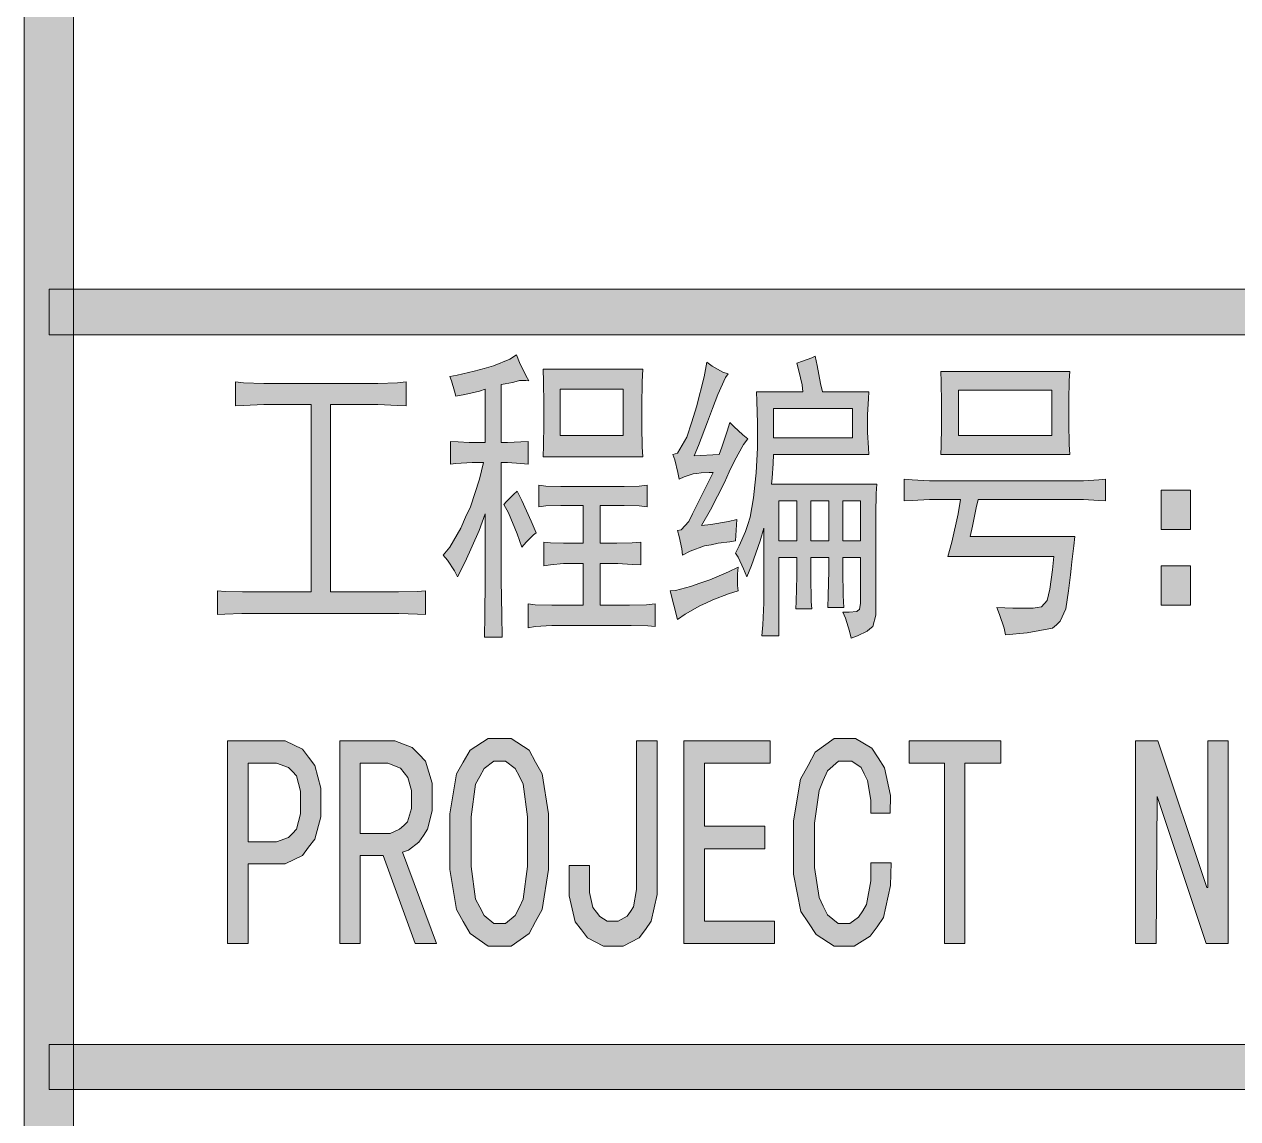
# Model space of a CAD drawing. Header units: millimetres. Extents: x 805 to 6044844, y 120 to 7887884.
# Drawn here: x 6035803 to 6037531, y 7807118 to 7808677 of the extents above; entities that cross this region are included whole.
import ezdxf

# ---------------------------------------------------------------- set-up
doc = ezdxf.new("R2010")
doc.units = ezdxf.units.MM

msp = doc.modelspace()

# ---------------------------------------------------------------- hatches: boundary and pattern name
h = msp.add_hatch(color=0)
h.dxf.hatch_style = 2
h.paths.add_polyline_path([(6035873.4, 7800292.4), (6035803.1, 7800292.4), (6035803.1, 7886384.4), (6035873.4, 7886384.4)])
h = msp.add_hatch(color=0)
h.dxf.hatch_style = 2
h.paths.add_polyline_path([(6043344, 7808299.1), (6043344, 7808234.1), (6035838.5, 7808234.1), (6035838.5, 7808299.1)])
h = msp.add_hatch(color=0)
h.dxf.hatch_style = 2
h.paths.add_polyline_path([(6036409, 7808175.1), (6036419.8, 7808176.7), (6036443.9, 7808182.6), (6036457.9, 7808186.4), (6036471.3, 7808190.1), (6036494.4, 7808199.8), (6036504, 7808205.7), (6036508.3, 7808195), (6036517.4, 7808176.2), (6036521.7, 7808168.7), (6036517.4, 7808169.2), (6036508.3, 7808169.2), (6036503.5, 7808167.6), (6036498.6, 7808166.5), (6036487.9, 7808164.4), (6036482.5, 7808163.3), (6036482.5, 7808080.7), (6036491.1, 7808080.7), (6036510.5, 7808081.7), (6036520.7, 7808082.3), (6036520.7, 7808050.1), (6036510.5, 7808051.1), (6036491.1, 7808052.2), (6036482.5, 7808052.2), (6036482.5, 7807903.5), (6036482.5, 7807884.8), (6036483.1, 7807834.9), (6036483.6, 7807803.7), (6036458.4, 7807803.7), (6036458.9, 7807834.9), (6036459.5, 7807883.7), (6036459.5, 7807901.4), (6036459.5, 7807979.2), (6036450.9, 7807955.6), (6036431, 7807911.1), (6036420.3, 7807889.6), (6036416, 7807898.2), (6036405.8, 7807913.2), (6036399.9, 7807920.2), (6036409, 7807932), (6036424.6, 7807958.8), (6036431.6, 7807974.4), (6036438.5, 7807989.4), (6036451.4, 7808028.6), (6036457.3, 7808052.2), (6036441.2, 7808052.2), (6036417.6, 7808051.1), (6036410.1, 7808050.1), (6036410.1, 7808082.3), (6036420.8, 7808081.7), (6036436.9, 7808080.7), (6036441.8, 7808080.7), (6036459.5, 7808080.7), (6036459.5, 7808156.9), (6036451.4, 7808154.2), (6036430.5, 7808149.3), (6036417.6, 7808146.7), (6036416, 7808154.2), (6036411.7, 7808168.7)])
h = msp.add_hatch(color=0)
h.dxf.hatch_style = 2
h.paths.add_polyline_path([(6036805.6, 7808178.9), (6036801.9, 7808173.5), (6036790.6, 7808149.3), (6036783.1, 7808129.5), (6036776.1, 7808110.2), (6036763.2, 7808076.4), (6036757.3, 7808061.9), (6036792.7, 7808064), (6036796.5, 7808074.2), (6036804, 7808096.8), (6036807.8, 7808109.6), (6036813.7, 7808103.7), (6036826.6, 7808091.9), (6036833.5, 7808086), (6036827.6, 7808078), (6036814.8, 7808054.9), (6036807.2, 7808039.3), (6036800.3, 7808023.8), (6036780.4, 7807985.1), (6036767.5, 7807962.6), (6036780.9, 7807964.2), (6036806.2, 7807968.5), (6036818, 7807971.2), (6036815.8, 7807940.6), (6036807.8, 7807939.5), (6036791.1, 7807937.4), (6036781.5, 7807935.2), (6036771.8, 7807933.6), (6036751.4, 7807926.1), (6036740.7, 7807920.2), (6036739.6, 7807929.3), (6036735.9, 7807947), (6036733.2, 7807955.6), (6036738.5, 7807956.7), (6036749.3, 7807968.5), (6036754.6, 7807979.2), (6036760.5, 7807990.5), (6036775, 7808020), (6036784.2, 7808038.3), (6036778.3, 7808038.3), (6036767, 7808037.7), (6036761.1, 7808036.6), (6036755.7, 7808036.1), (6036742.8, 7808031.8), (6036735.9, 7808028.6), (6036733.7, 7808038.3), (6036729.4, 7808056), (6036726.7, 7808064), (6036733.2, 7808065.6), (6036746.6, 7808088.7), (6036753.6, 7808110.2), (6036760.5, 7808131.6), (6036771.3, 7808174.6), (6036775, 7808195.5), (6036782.6, 7808189.6), (6036798.1, 7808181)])
h = msp.add_hatch(color=0)
h.paths.add_polyline_path([(6036929.6, 7808204.1), (6036932.3, 7808190.7), (6036937.1, 7808164.9), (6036939.8, 7808153.1), (6037005.8, 7808153.1), (6037005.3, 7808143.4), (6037004.2, 7808120.4), (6037004.2, 7808107.5), (6037004.2, 7808095.1), (6037005.3, 7808073.1), (6037005.8, 7808064), (6036870, 7808064), (6036869.5, 7808051.1), (6036868.4, 7808030.2), (6036867.3, 7808021.6), (6037017.1, 7808021.6), (6037016.5, 7808008.2), (6037016, 7807979.2), (6037016, 7807964.2), (6037016, 7807847.7), (6037016, 7807834.9), (6037011.7, 7807818.8), (6037007.4, 7807815.5), (6037003.7, 7807812.3), (6036989.7, 7807805.3), (6036980.6, 7807802.1), (6036978.4, 7807812.3), (6036972.5, 7807830.6), (6036968.8, 7807839.1), (6036977.9, 7807839.1), (6036988.6, 7807840.2), (6036990.2, 7807841.8), (6036992.4, 7807842.9), (6036994, 7807852), (6036994, 7807859.5), (6036994, 7807917), (6036968.8, 7807917), (6036968.8, 7807898.2), (6036969.3, 7807862.8), (6036970.4, 7807846.1), (6036947.3, 7807846.1), (6036947.9, 7807862.8), (6036948.9, 7807898.2), (6036948.9, 7807917), (6036923.2, 7807917), (6036923.2, 7807890.7), (6036923.7, 7807854.2), (6036924.8, 7807844), (6036901.7, 7807844), (6036902.2, 7807854.2), (6036903.3, 7807890.7), (6036903.3, 7807917), (6036877.5, 7807917), (6036877.5, 7807805.3), (6036853.4, 7807805.3), (6036855, 7807821.4), (6036856.1, 7807852.6), (6036856.1, 7807868.1), (6036856.1, 7807958.8), (6036851.2, 7807940.6), (6036838.9, 7807905.7), (6036831.9, 7807889.6), (6036827.6, 7807900.9), (6036819.6, 7807917.5), (6036815.8, 7807923.4), (6036821.2, 7807933.6), (6036830.3, 7807954), (6036833.5, 7807964.2), (6036836.8, 7807974.4), (6036841.6, 7808002.3), (6036843.7, 7808020), (6036845.3, 7808037.7), (6036847.5, 7808073.1), (6036847.5, 7808090.9), (6036847.5, 7808108.6), (6036846.4, 7808139.7), (6036845.9, 7808153.1), (6036911.9, 7808153.1), (6036910.8, 7808162.8), (6036906, 7808183.2), (6036903.3, 7808193.9), (6036911.4, 7808196.6), (6036924.8, 7808201.4)])
h.paths.add_polyline_path([(6036982.7, 7808087.6), (6036982.7, 7808129.5), (6036870, 7808129.5), (6036870, 7808087.6)])
h.paths.add_polyline_path([(6036948.9, 7807940.6), (6036948.9, 7807998), (6036923.2, 7807998), (6036923.2, 7807940.6)])
h.paths.add_polyline_path([(6036994, 7807940.6), (6036994, 7807998), (6036968.8, 7807998), (6036968.8, 7807940.6)])
h.paths.add_polyline_path([(6036903.3, 7807940.6), (6036903.3, 7807998), (6036877.5, 7807998), (6036877.5, 7807940.6)])
h = msp.add_hatch(color=0)
h.paths.add_polyline_path([(6036683.8, 7808185.3), (6036683.3, 7808167.1), (6036682.7, 7808133.2), (6036682.7, 7808117.7), (6036682.7, 7808103.7), (6036683.3, 7808074.8), (6036683.8, 7808060.3), (6036542.1, 7808060.3), (6036542.7, 7808076.4), (6036543.2, 7808107), (6036543.2, 7808121.4), (6036543.2, 7808135.4), (6036542.7, 7808167.6), (6036542.1, 7808185.3)])
h.paths.add_polyline_path([(6036655.9, 7808090.9), (6036655.9, 7808156.9), (6036566.3, 7808156.9), (6036566.3, 7808090.9)])
h = msp.add_hatch(color=0)
h.paths.add_polyline_path([(6037291.9, 7808182.1), (6037291.3, 7808169.2), (6037290.8, 7808140.8), (6037290.8, 7808124.7), (6037290.8, 7808108.6), (6037291.3, 7808078), (6037291.9, 7808064), (6037108.3, 7808064), (6037108.9, 7808075.8), (6037109.4, 7808103.7), (6037109.4, 7808119.3), (6037109.4, 7808136.5), (6037108.9, 7808167.6), (6037108.3, 7808182.1)])
h.paths.add_polyline_path([(6037266.6, 7808090.9), (6037266.6, 7808155.3), (6037133.5, 7808155.3), (6037133.5, 7808090.9)])
h = msp.add_hatch(color=0)
h.dxf.hatch_style = 2
h.paths.add_polyline_path([(6036291, 7808164.9), (6036306.5, 7808164.9), (6036334.4, 7808166), (6036346.8, 7808167.1), (6036346.8, 7808133.2), (6036334.4, 7808133.8), (6036306.5, 7808134.9), (6036291, 7808134.9), (6036239.4, 7808134.9), (6036239.4, 7807868.1), (6036321.5, 7807868.1), (6036336, 7807868.1), (6036362.9, 7807868.7), (6036374.7, 7807869.7), (6036374.7, 7807835.9), (6036362.9, 7807836.5), (6036336.6, 7807837.5), (6036322.6, 7807837.5), (6036126.2, 7807837.5), (6036112.8, 7807837.5), (6036088.6, 7807836.5), (6036078.4, 7807835.9), (6036078.4, 7807869.7), (6036089.2, 7807868.7), (6036113.8, 7807868.1), (6036127.8, 7807868.1), (6036211.5, 7807868.1), (6036211.5, 7808134.9), (6036160.5, 7808134.9), (6036144.4, 7808134.9), (6036115.5, 7808133.8), (6036103.7, 7808133.2), (6036103.7, 7808167.1), (6036115.5, 7808166), (6036144.4, 7808164.9), (6036160.5, 7808164.9)])
h = msp.add_hatch(color=0)
h.dxf.hatch_style = 2
h.paths.add_polyline_path([(6036647.3, 7808018.4), (6036657.5, 7808018.4), (6036679, 7808018.9), (6036690.2, 7808020), (6036690.2, 7807989.4), (6036679, 7807990.5), (6036657.5, 7807991), (6036647.3, 7807991), (6036623.2, 7807991), (6036623.2, 7807937.4), (6036637.1, 7807937.4), (6036646.8, 7807937.4), (6036668.8, 7807937.9), (6036681.1, 7807939), (6036681.1, 7807906.8), (6036668.8, 7807907.3), (6036648.4, 7807908.4), (6036640.9, 7807908.4), (6036623.2, 7807908.4), (6036623.2, 7807849.3), (6036653.2, 7807849.3), (6036665, 7807849.3), (6036689.2, 7807849.9), (6036701.5, 7807851), (6036701.5, 7807818.8), (6036691.3, 7807819.8), (6036667.2, 7807820.4), (6036653.2, 7807820.4), (6036568.4, 7807820.4), (6036554.5, 7807820.4), (6036530.8, 7807818.8), (6036520.7, 7807817.1), (6036520.7, 7807851), (6036530.8, 7807849.9), (6036554.5, 7807849.3), (6036568.4, 7807849.3), (6036599, 7807849.3), (6036599, 7807908.4), (6036581.3, 7807908.4), (6036571.1, 7807908.4), (6036552.3, 7807906.8), (6036543.2, 7807905.2), (6036543.2, 7807939), (6036552.3, 7807937.9), (6036571.1, 7807937.4), (6036581.3, 7807937.4), (6036599, 7807937.4), (6036599, 7807991), (6036578.6, 7807991), (6036567.3, 7807991), (6036545.9, 7807990.5), (6036535.7, 7807989.4), (6036535.7, 7808020), (6036545.9, 7808018.9), (6036567.3, 7808018.4), (6036578.6, 7808018.4)])
h = msp.add_hatch(color=0)
h.dxf.hatch_style = 2
h.paths.add_polyline_path([(6037299.4, 7808026.4), (6037311.7, 7808026.4), (6037333.2, 7808027.5), (6037342.8, 7808028.6), (6037342.8, 7807998), (6037333.2, 7807998.5), (6037311.7, 7807999.6), (6037299.4, 7807999.6), (6037161.4, 7807999.6), (6037158.8, 7807987.8), (6037153.4, 7807961.5), (6037150.2, 7807947), (6037299.4, 7807947), (6037297.8, 7807933.6), (6037295.1, 7807911.1), (6037294, 7807901.4), (6037292.9, 7807892.3), (6037290.3, 7807869.7), (6037288.1, 7807856.9), (6037286.5, 7807844), (6037278.4, 7807826.3), (6037273.1, 7807821.4), (6037267.2, 7807816.6), (6037231.2, 7807809.6), (6037200.6, 7807806.9), (6037198.5, 7807816.6), (6037192, 7807835.9), (6037188.3, 7807846.1), (6037210.8, 7807845.1), (6037239.8, 7807845.1), (6037245.7, 7807846.1), (6037251.6, 7807846.7), (6037259.7, 7807855.8), (6037261.8, 7807863.8), (6037263.4, 7807871.9), (6037267.2, 7807899.3), (6037269.3, 7807918.6), (6037118.5, 7807918.6), (6037123.9, 7807939), (6037133, 7807979.2), (6037136.2, 7807999.6), (6037105.6, 7807999.6), (6037092.2, 7807999.6), (6037067.5, 7807998.5), (6037056.3, 7807998), (6037056.3, 7808028.6), (6037067.5, 7808027.5), (6037092.2, 7808026.4), (6037105.6, 7808026.4)])
h = msp.add_hatch(color=0)
h.dxf.hatch_style = 2
h.paths.add_polyline_path([(6036505.1, 7808011.4), (6036511.5, 7807998.5), (6036524.9, 7807969), (6036531.9, 7807952.4), (6036528.2, 7807949.2), (6036518, 7807939), (6036511.5, 7807932), (6036505.1, 7807950.8), (6036492.7, 7807980.8), (6036486.3, 7807992.6), (6036490.1, 7807996.9), (6036499.7, 7808006.6)])
h = msp.add_hatch(color=0)
h.dxf.hatch_style = 2
h.paths.add_polyline_path([(6037422.3, 7808013), (6037464.1, 7808013), (6037464.1, 7807957.2), (6037422.3, 7807957.2)])
h = msp.add_hatch(color=0)
h.dxf.hatch_style = 2
h.paths.add_polyline_path([(6036819.6, 7807903.5), (6036819, 7807893.9), (6036819, 7807877.3), (6036819.6, 7807869.7), (6036806.2, 7807865.4), (6036783.6, 7807856.9), (6036774.5, 7807852.6), (6036765.4, 7807848.3), (6036744.4, 7807836.5), (6036733.2, 7807829), (6036723, 7807869.7), (6036730.5, 7807870.3), (6036752, 7807875.6), (6036765.4, 7807880.5), (6036779.3, 7807885.3), (6036806.2, 7807896.6)])
h = msp.add_hatch(color=0)
h.dxf.hatch_style = 2
h.paths.add_polyline_path([(6037422.3, 7807905.2), (6037464.1, 7807905.2), (6037464.1, 7807849.3), (6037422.3, 7807849.3)])
h = msp.add_hatch(color=0)
h.paths.add_polyline_path([(6036225.5, 7807568.1), (6036225.5, 7807547.7), (6036216.9, 7807516.1), (6036207.8, 7807504.3), (6036199.2, 7807492.5), (6036174.5, 7807480.6), (6036158.4, 7807480.6), (6036121.9, 7807480.6), (6036121.9, 7807367.4), (6036092.4, 7807367.4), (6036092.4, 7807656.1), (6036158.4, 7807656.1), (6036174.5, 7807656.1), (6036199.2, 7807644.3), (6036207.8, 7807632.5), (6036216.9, 7807620.7), (6036225.5, 7807588.5)])
h.paths.add_polyline_path([(6036196.5, 7807568.1), (6036196.5, 7807584.2), (6036190.6, 7807606.2), (6036185.2, 7807612.1), (6036179.3, 7807618), (6036162.2, 7807623.9), (6036150.9, 7807623.9), (6036121.9, 7807623.9), (6036121.9, 7807512.3), (6036150.9, 7807512.3), (6036162.2, 7807512.3), (6036179.3, 7807518.2), (6036185.2, 7807524.1), (6036190.6, 7807530), (6036196.5, 7807552)])
h = msp.add_hatch(color=0)
h.paths.add_polyline_path([(6036390.2, 7807367.4), (6036359.6, 7807367.4), (6036314, 7807492.5), (6036281.3, 7807492.5), (6036281.3, 7807367.4), (6036252.3, 7807367.4), (6036252.3, 7807656.1), (6036315.6, 7807656.1), (6036330.7, 7807656.1), (6036355.4, 7807646.5), (6036365, 7807636.8), (6036374.7, 7807627.2), (6036383.8, 7807595.5), (6036383.8, 7807573.5), (6036383.8, 7807556.3), (6036377.4, 7807530), (6036371.5, 7807520.9), (6036365, 7807511.8), (6036350.5, 7807500), (6036341.9, 7807497.3)])
h.paths.add_polyline_path([(6036354.8, 7807573.5), (6036354.8, 7807585.3), (6036349.5, 7807603.5), (6036344.1, 7807610.5), (6036338.7, 7807617), (6036321, 7807623.9), (6036309.2, 7807623.9), (6036281.3, 7807623.9), (6036281.3, 7807524.1), (6036316.7, 7807524.1), (6036324.2, 7807524.1), (6036337.6, 7807530), (6036343.5, 7807535.4), (6036348.9, 7807540.8), (6036354.8, 7807559.5)])
h = msp.add_hatch(color=0)
h.paths.add_polyline_path([(6036549.6, 7807512.3), (6036549.6, 7807472.6), (6036540.5, 7807415.7), (6036531.4, 7807398.5), (6036522.3, 7807381.4), (6036496.5, 7807363.6), (6036480.4, 7807363.6), (6036463.8, 7807363.6), (6036438, 7807381.4), (6036428.3, 7807398.5), (6036418.7, 7807415.7), (6036409, 7807472.6), (6036409, 7807512.3), (6036409, 7807552), (6036418.7, 7807608.9), (6036428.3, 7807625.5), (6036438, 7807642.7), (6036463.8, 7807659.4), (6036480.4, 7807659.4), (6036496.5, 7807659.4), (6036522.3, 7807642.7), (6036531.4, 7807625.5), (6036540.5, 7807608.9), (6036549.6, 7807552)])
h.paths.add_polyline_path([(6036519.6, 7807512.3), (6036519.6, 7807547.7), (6036513.7, 7807594.4), (6036508.3, 7807605.2), (6036502.4, 7807616.4), (6036488.5, 7807627.2), (6036480.4, 7807627.2), (6036471.8, 7807627.2), (6036457.9, 7807616.4), (6036452, 7807605.2), (6036445.5, 7807594.4), (6036439.6, 7807547.7), (6036439.6, 7807512.3), (6036439.6, 7807476.9), (6036445.5, 7807430.2), (6036452, 7807418.9), (6036457.9, 7807407.1), (6036471.8, 7807395.8), (6036480.4, 7807395.8), (6036488.5, 7807395.8), (6036502.4, 7807407.1), (6036508.3, 7807418.9), (6036513.7, 7807430.2), (6036519.6, 7807476.9)])
h = msp.add_hatch(color=0)
h.dxf.hatch_style = 2
h.paths.add_polyline_path([(6036704.2, 7807463.5), (6036704.2, 7807437.2), (6036696.1, 7807399.1), (6036687.6, 7807387.3), (6036679, 7807375.5), (6036655.9, 7807363.6), (6036640.9, 7807363.6), (6036628, 7807363.6), (6036605.4, 7807375.5), (6036596.9, 7807386.7), (6036587.7, 7807398), (6036579.2, 7807435), (6036579.2, 7807460.3), (6036579.2, 7807478.5), (6036608.1, 7807478.5), (6036608.1, 7807454.9), (6036608.1, 7807439.9), (6036613, 7807418.4), (6036617.8, 7807412), (6036622.6, 7807405.5), (6036633.4, 7807399.1), (6036639.8, 7807399.1), (6036648.9, 7807399.1), (6036661.8, 7807406), (6036666.6, 7807413), (6036670.9, 7807419.5), (6036675.2, 7807444.2), (6036675.2, 7807461.9), (6036675.2, 7807656.1), (6036704.2, 7807656.1)])
h = msp.add_hatch(color=0)
h.dxf.hatch_style = 2
h.paths.add_polyline_path([(6036871.6, 7807367.4), (6036742.3, 7807367.4), (6036742.3, 7807656.1), (6036865.2, 7807656.1), (6036865.2, 7807623.9), (6036771.8, 7807623.9), (6036771.8, 7807534.3), (6036857.7, 7807534.3), (6036857.7, 7807502.1), (6036771.8, 7807502.1), (6036771.8, 7807399.1), (6036871.6, 7807399.1)])
h = msp.add_hatch(color=0)
h.dxf.hatch_style = 2
h.paths.add_polyline_path([(6037037.5, 7807482.3), (6037036.9, 7807450.1), (6037026.7, 7807404.4), (6037017.6, 7807391), (6037008, 7807377.6), (6036984.9, 7807363.6), (6036972, 7807363.6), (6036956.4, 7807363.6), (6036930.7, 7807380.3), (6036919.9, 7807396.9), (6036909.2, 7807413), (6036898.5, 7807466.2), (6036898.5, 7807502.1), (6036898.5, 7807541.8), (6036908.7, 7807601.4), (6036919.4, 7807620.7), (6036929.6, 7807640), (6036956.4, 7807659.4), (6036973.1, 7807659.4), (6036987, 7807659.4), (6037010.1, 7807645.4), (6037019.2, 7807631.5), (6037028.4, 7807617.5), (6037036.9, 7807578.3), (6037036.4, 7807553.1), (6037008.5, 7807553.1), (6037008.5, 7807571.3), (6037004.2, 7807599.3), (6036999.4, 7807608.9), (6036995.1, 7807618), (6036981.7, 7807627.2), (6036973.1, 7807627.2), (6036962.9, 7807627.2), (6036946.8, 7807613.2), (6036940.9, 7807599.3), (6036935, 7807585.3), (6036928.5, 7807538.6), (6036928.5, 7807505.9), (6036928.5, 7807475.3), (6036935, 7807432.9), (6036940.9, 7807420.5), (6036946.8, 7807408.2), (6036962.3, 7807395.8), (6036972, 7807395.8), (6036979, 7807395.8), (6036991.3, 7807405), (6036997.2, 7807413.6), (6037002.6, 7807422.7), (6037008.5, 7807456.5), (6037008.5, 7807482.3)])
h = msp.add_hatch(color=0)
h.dxf.hatch_style = 2
h.paths.add_polyline_path([(6037193.7, 7807623.9), (6037142.7, 7807623.9), (6037142.7, 7807367.4), (6037113.7, 7807367.4), (6037113.7, 7807623.9), (6037063.2, 7807623.9), (6037063.2, 7807656.1), (6037193.7, 7807656.1)])
h = msp.add_hatch(color=0)
h.dxf.hatch_style = 2
h.paths.add_polyline_path([(6037517.8, 7807367.4), (6037486.1, 7807367.4), (6037416.4, 7807576.7), (6037415.3, 7807367.4), (6037385.8, 7807367.4), (6037385.8, 7807656.1), (6037417.4, 7807656.1), (6037487.2, 7807446.8), (6037488.8, 7807446.8), (6037488.8, 7807656.1), (6037517.8, 7807656.1)])
h = msp.add_hatch(color=0)
h.dxf.hatch_style = 2
h.paths.add_polyline_path([(6043344, 7807223.6), (6043344, 7807159.2), (6035838.5, 7807159.2), (6035838.5, 7807223.6)])

# ---------------------------------------------------------------- linework, layer by layer
at = {"color": 0, "lineweight": 0}
for points in [[(6035873.4, 7800292.4), (6035803.1, 7800292.4), (6035803.1, 7886384.4), (6035873.4, 7886384.4)], [(6043344, 7808299.1), (6043344, 7808234.1), (6035838.5, 7808234.1), (6035838.5, 7808299.1)], [(6036409, 7808175.1), (6036419.8, 7808176.7), (6036443.9, 7808182.6), (6036457.9, 7808186.4), (6036471.3, 7808190.1), (6036494.4, 7808199.8), (6036504, 7808205.7), (6036508.3, 7808195), (6036517.4, 7808176.2), (6036521.7, 7808168.7), (6036517.4, 7808169.2), (6036508.3, 7808169.2), (6036503.5, 7808167.6), (6036498.6, 7808166.5), (6036487.9, 7808164.4), (6036482.5, 7808163.3), (6036482.5, 7808080.7), (6036491.1, 7808080.7), (6036510.5, 7808081.7), (6036520.7, 7808082.3), (6036520.7, 7808050.1), (6036510.5, 7808051.1), (6036491.1, 7808052.2), (6036482.5, 7808052.2), (6036482.5, 7807903.5), (6036482.5, 7807884.8), (6036483.1, 7807834.9), (6036483.6, 7807803.7), (6036458.4, 7807803.7), (6036458.9, 7807834.9), (6036459.5, 7807883.7), (6036459.5, 7807901.4), (6036459.5, 7807979.2), (6036450.9, 7807955.6), (6036431, 7807911.1), (6036420.3, 7807889.6), (6036416, 7807898.2), (6036405.8, 7807913.2), (6036399.9, 7807920.2), (6036409, 7807932), (6036424.6, 7807958.8), (6036431.6, 7807974.4), (6036438.5, 7807989.4), (6036451.4, 7808028.6), (6036457.3, 7808052.2), (6036441.2, 7808052.2), (6036417.6, 7808051.1), (6036410.1, 7808050.1), (6036410.1, 7808082.3), (6036420.8, 7808081.7), (6036436.9, 7808080.7), (6036441.8, 7808080.7), (6036459.5, 7808080.7), (6036459.5, 7808156.9), (6036451.4, 7808154.2), (6036430.5, 7808149.3), (6036417.6, 7808146.7), (6036416, 7808154.2), (6036411.7, 7808168.7)], [(6036805.6, 7808178.9), (6036801.9, 7808173.5), (6036790.6, 7808149.3), (6036783.1, 7808129.5), (6036776.1, 7808110.2), (6036763.2, 7808076.4), (6036757.3, 7808061.9), (6036792.7, 7808064), (6036796.5, 7808074.2), (6036804, 7808096.8), (6036807.8, 7808109.6), (6036813.7, 7808103.7), (6036826.6, 7808091.9), (6036833.5, 7808086), (6036827.6, 7808078), (6036814.8, 7808054.9), (6036807.2, 7808039.3), (6036800.3, 7808023.8), (6036780.4, 7807985.1), (6036767.5, 7807962.6), (6036780.9, 7807964.2), (6036806.2, 7807968.5), (6036818, 7807971.2), (6036815.8, 7807940.6), (6036807.8, 7807939.5), (6036791.1, 7807937.4), (6036781.5, 7807935.2), (6036771.8, 7807933.6), (6036751.4, 7807926.1), (6036740.7, 7807920.2), (6036739.6, 7807929.3), (6036735.9, 7807947), (6036733.2, 7807955.6), (6036738.5, 7807956.7), (6036749.3, 7807968.5), (6036754.6, 7807979.2), (6036760.5, 7807990.5), (6036775, 7808020), (6036784.2, 7808038.3), (6036778.3, 7808038.3), (6036767, 7808037.7), (6036761.1, 7808036.6), (6036755.7, 7808036.1), (6036742.8, 7808031.8), (6036735.9, 7808028.6), (6036733.7, 7808038.3), (6036729.4, 7808056), (6036726.7, 7808064), (6036733.2, 7808065.6), (6036746.6, 7808088.7), (6036753.6, 7808110.2), (6036760.5, 7808131.6), (6036771.3, 7808174.6), (6036775, 7808195.5), (6036782.6, 7808189.6), (6036798.1, 7808181)], [(6036929.6, 7808204.1), (6036932.3, 7808190.7), (6036937.1, 7808164.9), (6036939.8, 7808153.1), (6037005.8, 7808153.1), (6037005.3, 7808143.4), (6037004.2, 7808120.4), (6037004.2, 7808107.5), (6037004.2, 7808095.1), (6037005.3, 7808073.1), (6037005.8, 7808064), (6036870, 7808064), (6036869.5, 7808051.1), (6036868.4, 7808030.2), (6036867.3, 7808021.6), (6037017.1, 7808021.6), (6037016.5, 7808008.2), (6037016, 7807979.2), (6037016, 7807964.2), (6037016, 7807847.7), (6037016, 7807834.9), (6037011.7, 7807818.8), (6037007.4, 7807815.5), (6037003.7, 7807812.3), (6036989.7, 7807805.3), (6036980.6, 7807802.1), (6036978.4, 7807812.3), (6036972.5, 7807830.6), (6036968.8, 7807839.1), (6036977.9, 7807839.1), (6036988.6, 7807840.2), (6036990.2, 7807841.8), (6036992.4, 7807842.9), (6036994, 7807852), (6036994, 7807859.5), (6036994, 7807917), (6036968.8, 7807917), (6036968.8, 7807898.2), (6036969.3, 7807862.8), (6036970.4, 7807846.1), (6036947.3, 7807846.1), (6036947.9, 7807862.8), (6036948.9, 7807898.2), (6036948.9, 7807917), (6036923.2, 7807917), (6036923.2, 7807890.7), (6036923.7, 7807854.2), (6036924.8, 7807844), (6036901.7, 7807844), (6036902.2, 7807854.2), (6036903.3, 7807890.7), (6036903.3, 7807917), (6036877.5, 7807917), (6036877.5, 7807805.3), (6036853.4, 7807805.3), (6036855, 7807821.4), (6036856.1, 7807852.6), (6036856.1, 7807868.1), (6036856.1, 7807958.8), (6036851.2, 7807940.6), (6036838.9, 7807905.7), (6036831.9, 7807889.6), (6036827.6, 7807900.9), (6036819.6, 7807917.5), (6036815.8, 7807923.4), (6036821.2, 7807933.6), (6036830.3, 7807954), (6036833.5, 7807964.2), (6036836.8, 7807974.4), (6036841.6, 7808002.3), (6036843.7, 7808020), (6036845.3, 7808037.7), (6036847.5, 7808073.1), (6036847.5, 7808090.9), (6036847.5, 7808108.6), (6036846.4, 7808139.7), (6036845.9, 7808153.1), (6036911.9, 7808153.1), (6036910.8, 7808162.8), (6036906, 7808183.2), (6036903.3, 7808193.9), (6036911.4, 7808196.6), (6036924.8, 7808201.4)], [(6036683.8, 7808185.3), (6036683.3, 7808167.1), (6036682.7, 7808133.2), (6036682.7, 7808117.7), (6036682.7, 7808103.7), (6036683.3, 7808074.8), (6036683.8, 7808060.3), (6036542.1, 7808060.3), (6036542.7, 7808076.4), (6036543.2, 7808107), (6036543.2, 7808121.4), (6036543.2, 7808135.4), (6036542.7, 7808167.6), (6036542.1, 7808185.3)], [(6037291.9, 7808182.1), (6037291.3, 7808169.2), (6037290.8, 7808140.8), (6037290.8, 7808124.7), (6037290.8, 7808108.6), (6037291.3, 7808078), (6037291.9, 7808064), (6037108.3, 7808064), (6037108.9, 7808075.8), (6037109.4, 7808103.7), (6037109.4, 7808119.3), (6037109.4, 7808136.5), (6037108.9, 7808167.6), (6037108.3, 7808182.1)], [(6036291, 7808164.9), (6036306.5, 7808164.9), (6036334.4, 7808166), (6036346.8, 7808167.1), (6036346.8, 7808133.2), (6036334.4, 7808133.8), (6036306.5, 7808134.9), (6036291, 7808134.9), (6036239.4, 7808134.9), (6036239.4, 7807868.1), (6036321.5, 7807868.1), (6036336, 7807868.1), (6036362.9, 7807868.7), (6036374.7, 7807869.7), (6036374.7, 7807835.9), (6036362.9, 7807836.5), (6036336.6, 7807837.5), (6036322.6, 7807837.5), (6036126.2, 7807837.5), (6036112.8, 7807837.5), (6036088.6, 7807836.5), (6036078.4, 7807835.9), (6036078.4, 7807869.7), (6036089.2, 7807868.7), (6036113.8, 7807868.1), (6036127.8, 7807868.1), (6036211.5, 7807868.1), (6036211.5, 7808134.9), (6036160.5, 7808134.9), (6036144.4, 7808134.9), (6036115.5, 7808133.8), (6036103.7, 7808133.2), (6036103.7, 7808167.1), (6036115.5, 7808166), (6036144.4, 7808164.9), (6036160.5, 7808164.9)], [(6036655.9, 7808090.9), (6036655.9, 7808156.9), (6036566.3, 7808156.9), (6036566.3, 7808090.9)], [(6037266.6, 7808090.9), (6037266.6, 7808155.3), (6037133.5, 7808155.3), (6037133.5, 7808090.9)], [(6036982.7, 7808087.6), (6036982.7, 7808129.5), (6036870, 7808129.5), (6036870, 7808087.6)], [(6036647.3, 7808018.4), (6036657.5, 7808018.4), (6036679, 7808018.9), (6036690.2, 7808020), (6036690.2, 7807989.4), (6036679, 7807990.5), (6036657.5, 7807991), (6036647.3, 7807991), (6036623.2, 7807991), (6036623.2, 7807937.4), (6036637.1, 7807937.4), (6036646.8, 7807937.4), (6036668.8, 7807937.9), (6036681.1, 7807939), (6036681.1, 7807906.8), (6036668.8, 7807907.3), (6036648.4, 7807908.4), (6036640.9, 7807908.4), (6036623.2, 7807908.4), (6036623.2, 7807849.3), (6036653.2, 7807849.3), (6036665, 7807849.3), (6036689.2, 7807849.9), (6036701.5, 7807851), (6036701.5, 7807818.8), (6036691.3, 7807819.8), (6036667.2, 7807820.4), (6036653.2, 7807820.4), (6036568.4, 7807820.4), (6036554.5, 7807820.4), (6036530.8, 7807818.8), (6036520.7, 7807817.1), (6036520.7, 7807851), (6036530.8, 7807849.9), (6036554.5, 7807849.3), (6036568.4, 7807849.3), (6036599, 7807849.3), (6036599, 7807908.4), (6036581.3, 7807908.4), (6036571.1, 7807908.4), (6036552.3, 7807906.8), (6036543.2, 7807905.2), (6036543.2, 7807939), (6036552.3, 7807937.9), (6036571.1, 7807937.4), (6036581.3, 7807937.4), (6036599, 7807937.4), (6036599, 7807991), (6036578.6, 7807991), (6036567.3, 7807991), (6036545.9, 7807990.5), (6036535.7, 7807989.4), (6036535.7, 7808020), (6036545.9, 7808018.9), (6036567.3, 7808018.4), (6036578.6, 7808018.4)], [(6037299.4, 7808026.4), (6037311.7, 7808026.4), (6037333.2, 7808027.5), (6037342.8, 7808028.6), (6037342.8, 7807998), (6037333.2, 7807998.5), (6037311.7, 7807999.6), (6037299.4, 7807999.6), (6037161.4, 7807999.6), (6037158.8, 7807987.8), (6037153.4, 7807961.5), (6037150.2, 7807947), (6037299.4, 7807947), (6037297.8, 7807933.6), (6037295.1, 7807911.1), (6037294, 7807901.4), (6037292.9, 7807892.3), (6037290.3, 7807869.7), (6037288.1, 7807856.9), (6037286.5, 7807844), (6037278.4, 7807826.3), (6037273.1, 7807821.4), (6037267.2, 7807816.6), (6037231.2, 7807809.6), (6037200.6, 7807806.9), (6037198.5, 7807816.6), (6037192, 7807835.9), (6037188.3, 7807846.1), (6037210.8, 7807845.1), (6037239.8, 7807845.1), (6037245.7, 7807846.1), (6037251.6, 7807846.7), (6037259.7, 7807855.8), (6037261.8, 7807863.8), (6037263.4, 7807871.9), (6037267.2, 7807899.3), (6037269.3, 7807918.6), (6037118.5, 7807918.6), (6037123.9, 7807939), (6037133, 7807979.2), (6037136.2, 7807999.6), (6037105.6, 7807999.6), (6037092.2, 7807999.6), (6037067.5, 7807998.5), (6037056.3, 7807998), (6037056.3, 7808028.6), (6037067.5, 7808027.5), (6037092.2, 7808026.4), (6037105.6, 7808026.4)], [(6036505.1, 7808011.4), (6036511.5, 7807998.5), (6036524.9, 7807969), (6036531.9, 7807952.4), (6036528.2, 7807949.2), (6036518, 7807939), (6036511.5, 7807932), (6036505.1, 7807950.8), (6036492.7, 7807980.8), (6036486.3, 7807992.6), (6036490.1, 7807996.9), (6036499.7, 7808006.6)], [(6037422.3, 7808013), (6037464.1, 7808013), (6037464.1, 7807957.2), (6037422.3, 7807957.2)], [(6036903.3, 7807940.6), (6036903.3, 7807998), (6036877.5, 7807998), (6036877.5, 7807940.6)], [(6036948.9, 7807940.6), (6036948.9, 7807998), (6036923.2, 7807998), (6036923.2, 7807940.6)], [(6036994, 7807940.6), (6036994, 7807998), (6036968.8, 7807998), (6036968.8, 7807940.6)], [(6036819.6, 7807903.5), (6036819, 7807893.9), (6036819, 7807877.3), (6036819.6, 7807869.7), (6036806.2, 7807865.4), (6036783.6, 7807856.9), (6036774.5, 7807852.6), (6036765.4, 7807848.3), (6036744.4, 7807836.5), (6036733.2, 7807829), (6036723, 7807869.7), (6036730.5, 7807870.3), (6036752, 7807875.6), (6036765.4, 7807880.5), (6036779.3, 7807885.3), (6036806.2, 7807896.6)], [(6037422.3, 7807905.2), (6037464.1, 7807905.2), (6037464.1, 7807849.3), (6037422.3, 7807849.3)], [(6036225.5, 7807568.1), (6036225.5, 7807547.7), (6036216.9, 7807516.1), (6036207.8, 7807504.3), (6036199.2, 7807492.5), (6036174.5, 7807480.6), (6036158.4, 7807480.6), (6036121.9, 7807480.6), (6036121.9, 7807367.4), (6036092.4, 7807367.4), (6036092.4, 7807656.1), (6036158.4, 7807656.1), (6036174.5, 7807656.1), (6036199.2, 7807644.3), (6036207.8, 7807632.5), (6036216.9, 7807620.7), (6036225.5, 7807588.5)], [(6036390.2, 7807367.4), (6036359.6, 7807367.4), (6036314, 7807492.5), (6036281.3, 7807492.5), (6036281.3, 7807367.4), (6036252.3, 7807367.4), (6036252.3, 7807656.1), (6036315.6, 7807656.1), (6036330.7, 7807656.1), (6036355.4, 7807646.5), (6036365, 7807636.8), (6036374.7, 7807627.2), (6036383.8, 7807595.5), (6036383.8, 7807573.5), (6036383.8, 7807556.3), (6036377.4, 7807530), (6036371.5, 7807520.9), (6036365, 7807511.8), (6036350.5, 7807500), (6036341.9, 7807497.3)], [(6036549.6, 7807512.3), (6036549.6, 7807472.6), (6036540.5, 7807415.7), (6036531.4, 7807398.5), (6036522.3, 7807381.4), (6036496.5, 7807363.6), (6036480.4, 7807363.6), (6036463.8, 7807363.6), (6036438, 7807381.4), (6036428.3, 7807398.5), (6036418.7, 7807415.7), (6036409, 7807472.6), (6036409, 7807512.3), (6036409, 7807552), (6036418.7, 7807608.9), (6036428.3, 7807625.5), (6036438, 7807642.7), (6036463.8, 7807659.4), (6036480.4, 7807659.4), (6036496.5, 7807659.4), (6036522.3, 7807642.7), (6036531.4, 7807625.5), (6036540.5, 7807608.9), (6036549.6, 7807552)], [(6036704.2, 7807463.5), (6036704.2, 7807437.2), (6036696.1, 7807399.1), (6036687.6, 7807387.3), (6036679, 7807375.5), (6036655.9, 7807363.6), (6036640.9, 7807363.6), (6036628, 7807363.6), (6036605.4, 7807375.5), (6036596.9, 7807386.7), (6036587.7, 7807398), (6036579.2, 7807435), (6036579.2, 7807460.3), (6036579.2, 7807478.5), (6036608.1, 7807478.5), (6036608.1, 7807454.9), (6036608.1, 7807439.9), (6036613, 7807418.4), (6036617.8, 7807412), (6036622.6, 7807405.5), (6036633.4, 7807399.1), (6036639.8, 7807399.1), (6036648.9, 7807399.1), (6036661.8, 7807406), (6036666.6, 7807413), (6036670.9, 7807419.5), (6036675.2, 7807444.2), (6036675.2, 7807461.9), (6036675.2, 7807656.1), (6036704.2, 7807656.1)], [(6036871.6, 7807367.4), (6036742.3, 7807367.4), (6036742.3, 7807656.1), (6036865.2, 7807656.1), (6036865.2, 7807623.9), (6036771.8, 7807623.9), (6036771.8, 7807534.3), (6036857.7, 7807534.3), (6036857.7, 7807502.1), (6036771.8, 7807502.1), (6036771.8, 7807399.1), (6036871.6, 7807399.1)], [(6037037.5, 7807482.3), (6037036.9, 7807450.1), (6037026.7, 7807404.4), (6037017.6, 7807391), (6037008, 7807377.6), (6036984.9, 7807363.6), (6036972, 7807363.6), (6036956.4, 7807363.6), (6036930.7, 7807380.3), (6036919.9, 7807396.9), (6036909.2, 7807413), (6036898.5, 7807466.2), (6036898.5, 7807502.1), (6036898.5, 7807541.8), (6036908.7, 7807601.4), (6036919.4, 7807620.7), (6036929.6, 7807640), (6036956.4, 7807659.4), (6036973.1, 7807659.4), (6036987, 7807659.4), (6037010.1, 7807645.4), (6037019.2, 7807631.5), (6037028.4, 7807617.5), (6037036.9, 7807578.3), (6037036.4, 7807553.1), (6037008.5, 7807553.1), (6037008.5, 7807571.3), (6037004.2, 7807599.3), (6036999.4, 7807608.9), (6036995.1, 7807618), (6036981.7, 7807627.2), (6036973.1, 7807627.2), (6036962.9, 7807627.2), (6036946.8, 7807613.2), (6036940.9, 7807599.3), (6036935, 7807585.3), (6036928.5, 7807538.6), (6036928.5, 7807505.9), (6036928.5, 7807475.3), (6036935, 7807432.9), (6036940.9, 7807420.5), (6036946.8, 7807408.2), (6036962.3, 7807395.8), (6036972, 7807395.8), (6036979, 7807395.8), (6036991.3, 7807405), (6036997.2, 7807413.6), (6037002.6, 7807422.7), (6037008.5, 7807456.5), (6037008.5, 7807482.3)], [(6037193.7, 7807623.9), (6037142.7, 7807623.9), (6037142.7, 7807367.4), (6037113.7, 7807367.4), (6037113.7, 7807623.9), (6037063.2, 7807623.9), (6037063.2, 7807656.1), (6037193.7, 7807656.1)], [(6037517.8, 7807367.4), (6037486.1, 7807367.4), (6037416.4, 7807576.7), (6037415.3, 7807367.4), (6037385.8, 7807367.4), (6037385.8, 7807656.1), (6037417.4, 7807656.1), (6037487.2, 7807446.8), (6037488.8, 7807446.8), (6037488.8, 7807656.1), (6037517.8, 7807656.1)], [(6036196.5, 7807568.1), (6036196.5, 7807584.2), (6036190.6, 7807606.2), (6036185.2, 7807612.1), (6036179.3, 7807618), (6036162.2, 7807623.9), (6036150.9, 7807623.9), (6036121.9, 7807623.9), (6036121.9, 7807512.3), (6036150.9, 7807512.3), (6036162.2, 7807512.3), (6036179.3, 7807518.2), (6036185.2, 7807524.1), (6036190.6, 7807530), (6036196.5, 7807552)], [(6036354.8, 7807573.5), (6036354.8, 7807585.3), (6036349.5, 7807603.5), (6036344.1, 7807610.5), (6036338.7, 7807617), (6036321, 7807623.9), (6036309.2, 7807623.9), (6036281.3, 7807623.9), (6036281.3, 7807524.1), (6036316.7, 7807524.1), (6036324.2, 7807524.1), (6036337.6, 7807530), (6036343.5, 7807535.4), (6036348.9, 7807540.8), (6036354.8, 7807559.5)], [(6036519.6, 7807512.3), (6036519.6, 7807547.7), (6036513.7, 7807594.4), (6036508.3, 7807605.2), (6036502.4, 7807616.4), (6036488.5, 7807627.2), (6036480.4, 7807627.2), (6036471.8, 7807627.2), (6036457.9, 7807616.4), (6036452, 7807605.2), (6036445.5, 7807594.4), (6036439.6, 7807547.7), (6036439.6, 7807512.3), (6036439.6, 7807476.9), (6036445.5, 7807430.2), (6036452, 7807418.9), (6036457.9, 7807407.1), (6036471.8, 7807395.8), (6036480.4, 7807395.8), (6036488.5, 7807395.8), (6036502.4, 7807407.1), (6036508.3, 7807418.9), (6036513.7, 7807430.2), (6036519.6, 7807476.9)], [(6043344, 7807223.6), (6043344, 7807159.2), (6035838.5, 7807159.2), (6035838.5, 7807223.6)]]:
    msp.add_lwpolyline(points, close=True, dxfattribs=at)

doc.saveas('drawing.dxf')
